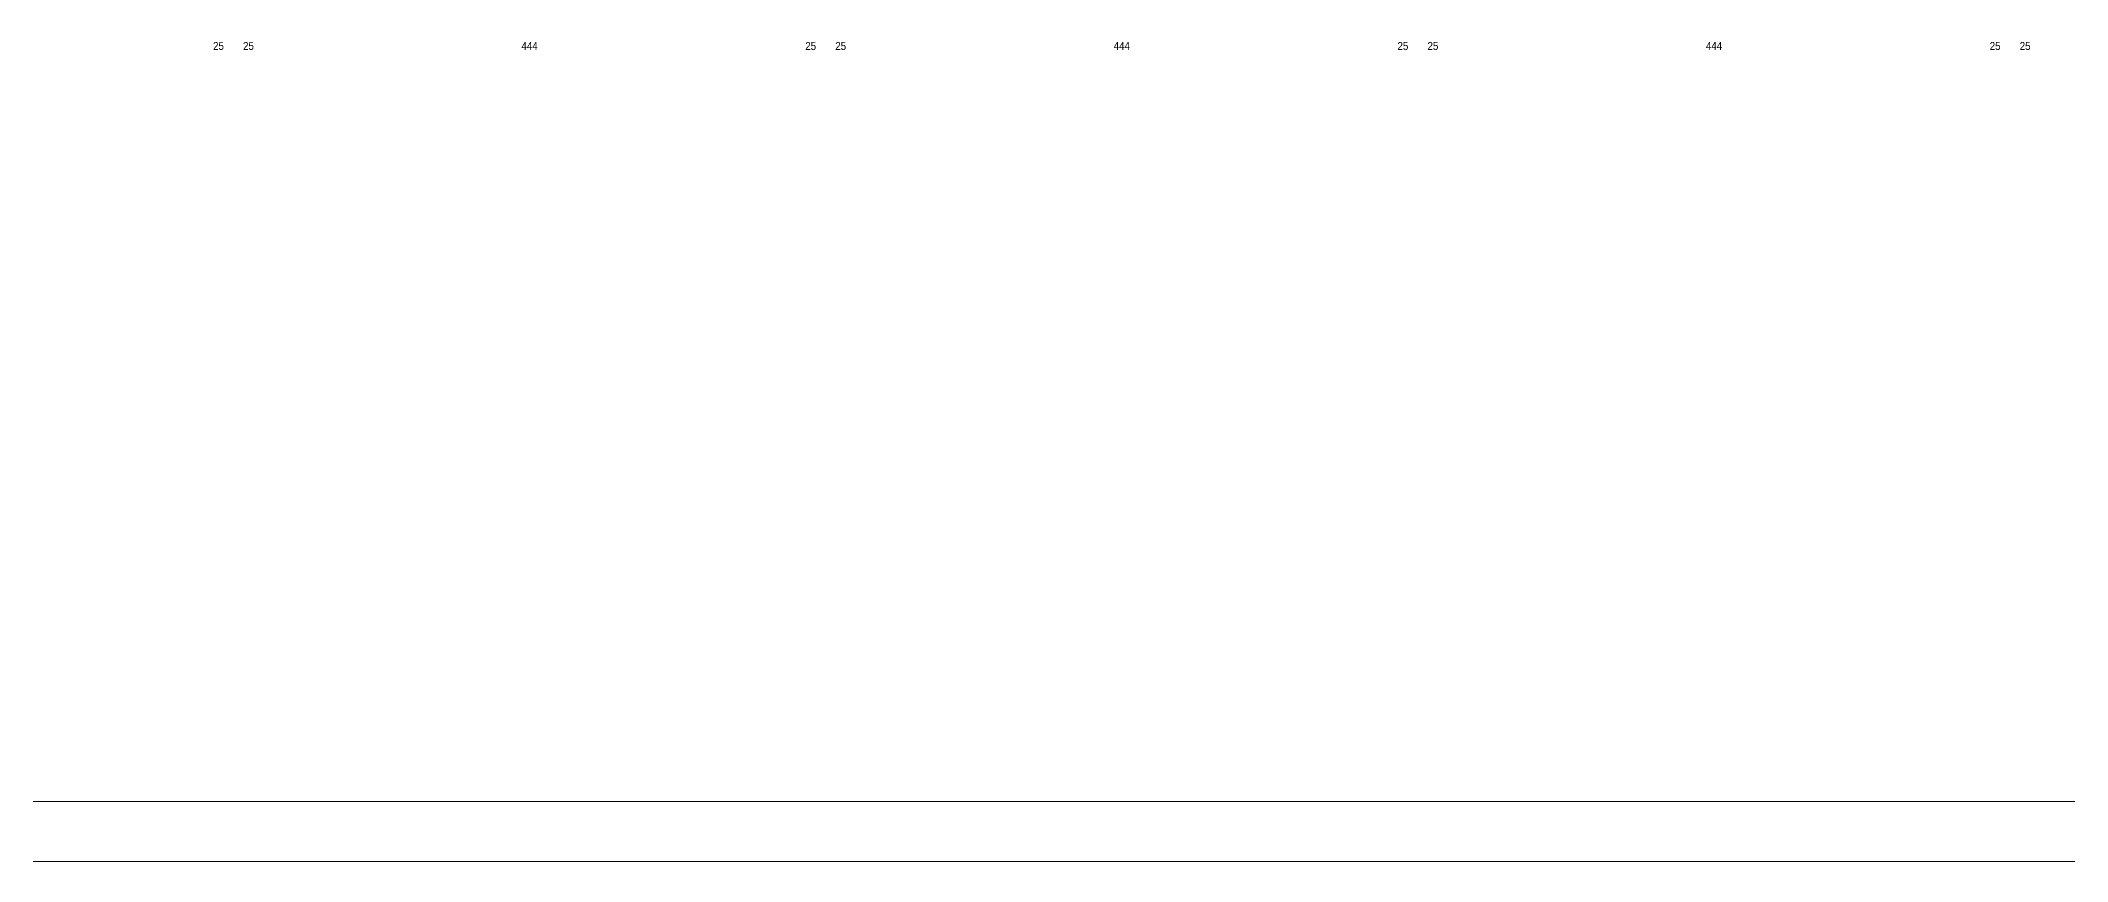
# Model space of a CAD drawing. Header units: millimetres. Extents: x 3 to 479, y -191 to 120.
# Drawn here: x 356.43 to 390.21, y 21.26 to 34.95 of the extents above; entities that cross this region are included whole.
import ezdxf
from ezdxf.enums import TextEntityAlignment as Align

# ---------------------------------------------------------------- set-up
doc = ezdxf.new("R2010")
doc.units = ezdxf.units.MM
for name, color, linetype, lineweight in [('ALZ_COT_TEXTOS_ESTRIBOS', 122, 'Continuous', 0), ('RECUAD_LIMITES', 2, 'Continuous', 0), ('RECUAD_MARCO', 1, 'Continuous', 20)]:
    doc.layers.add(name, color=color, linetype=linetype, lineweight=lineweight)
doc.styles.add('CYPETXT_romans', font='arial.ttf', dxfattribs={"height": 0.2})

msp = doc.modelspace()

# ---------------------------------------------------------------- linework, layer by layer
at = {"layer": 'RECUAD_LIMITES'}
msp.add_lwpolyline([(329.46093, 21.25684), (478.96093, 21.25684), (478.96093, 58.25684), (329.46093, 58.25684), (329.46093, 21.25684)], close=True, dxfattribs=at)
at = {"layer": 'RECUAD_MARCO'}
msp.add_lwpolyline([(331.96093, 22.25684), (477.96093, 22.25684), (477.96093, 57.25684), (331.96093, 57.25684), (331.96093, 22.25684)], close=True, dxfattribs=at)

# ---------------------------------------------------------------- texts
at = {"layer": 'ALZ_COT_TEXTOS_ESTRIBOS', "style": 'CYPETXT_romans', "width": 0.872274}
for s, p in [('25', (359.39367, 34.92896)), ('25', (359.89367, 34.92896)), ('444', (364.57867, 34.92896)), ('25', (369.26367, 34.92896)), ('25', (369.76367, 34.92896)), ('444', (374.44867, 34.92896)), ('25', (379.13367, 34.92896)), ('25', (379.63367, 34.92896)), ('444', (384.31867, 34.92896)), ('25', (389.00367, 34.92896)), ('25', (389.50367, 34.92896))]:
    msp.add_text(s, height=0.133333, dxfattribs=at).set_placement(p, align=Align.TOP_CENTER)

doc.saveas('drawing.dxf')
